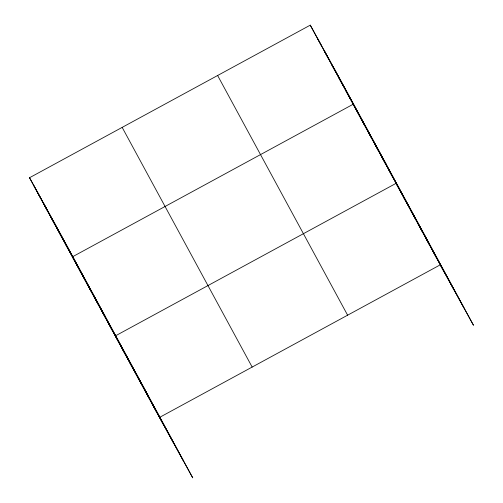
<?xml version="1.0" encoding="UTF-8"?>
<svg xmlns="http://www.w3.org/2000/svg" width="503" height="503" viewBox="0 0 503 503"><rect width="100%" height="100%" fill="white"/><g stroke="black" fill="none" stroke-linecap="round" stroke-linejoin="round"><path stroke-width="0.75" d="M29.526 177.741L310.263 25.15L343.486 85.573L473.474 325.259L440.251 264.836L159.514 417.427L29.526 177.741L62.749 238.164L192.737 477.85L159.514 417.427M317.412 38.335L321.606 45.962M324.561 51.513L328.755 59.14M331.71 64.698L335.903 72.325M338.865 77.883L343.052 85.51M346.014 91.062L350.207 98.689M386.379 164.67L353.163 104.247L72.426 256.832L105.643 317.261M360.311 117.432L364.505 125.058M367.46 130.61L371.654 138.237M374.609 143.795L378.803 151.422M381.758 156.98L385.952 164.607M388.907 170.159L393.101 177.785M429.279 243.766L396.056 183.344L115.319 335.929L148.542 396.358M403.425 196.924L407.619 204.551M410.788 210.506L414.981 218.132M418.156 224.093L422.35 231.72M425.519 237.674L429.713 245.301M432.888 251.255L437.082 258.882M36.675 190.92L40.869 198.547M43.824 204.105L48.018 211.732M50.973 217.283L55.167 224.916M58.128 230.468L62.315 238.095M65.277 243.653L69.471 251.28M79.575 270.017L83.768 277.643M86.723 283.202L90.917 290.828M93.872 296.38L98.066 304.013M101.021 309.565L105.215 317.192M108.17 322.75L112.364 330.377M122.688 349.516L126.882 357.143M130.051 363.097L134.244 370.724M137.42 376.678L141.613 384.305M144.782 390.259L148.976 397.886M152.151 403.84L156.345 411.473M333.904 68.15L463.892 307.836M324.039 50.199L454.027 289.885M310.263 25.15L444.445 272.463M217.623 75.507L347.611 315.192M122.172 127.385L252.16 367.071M53.167 220.742L183.155 460.427M43.302 202.791L173.29 442.477M33.72 185.368L163.708 425.054"/></g></svg>
